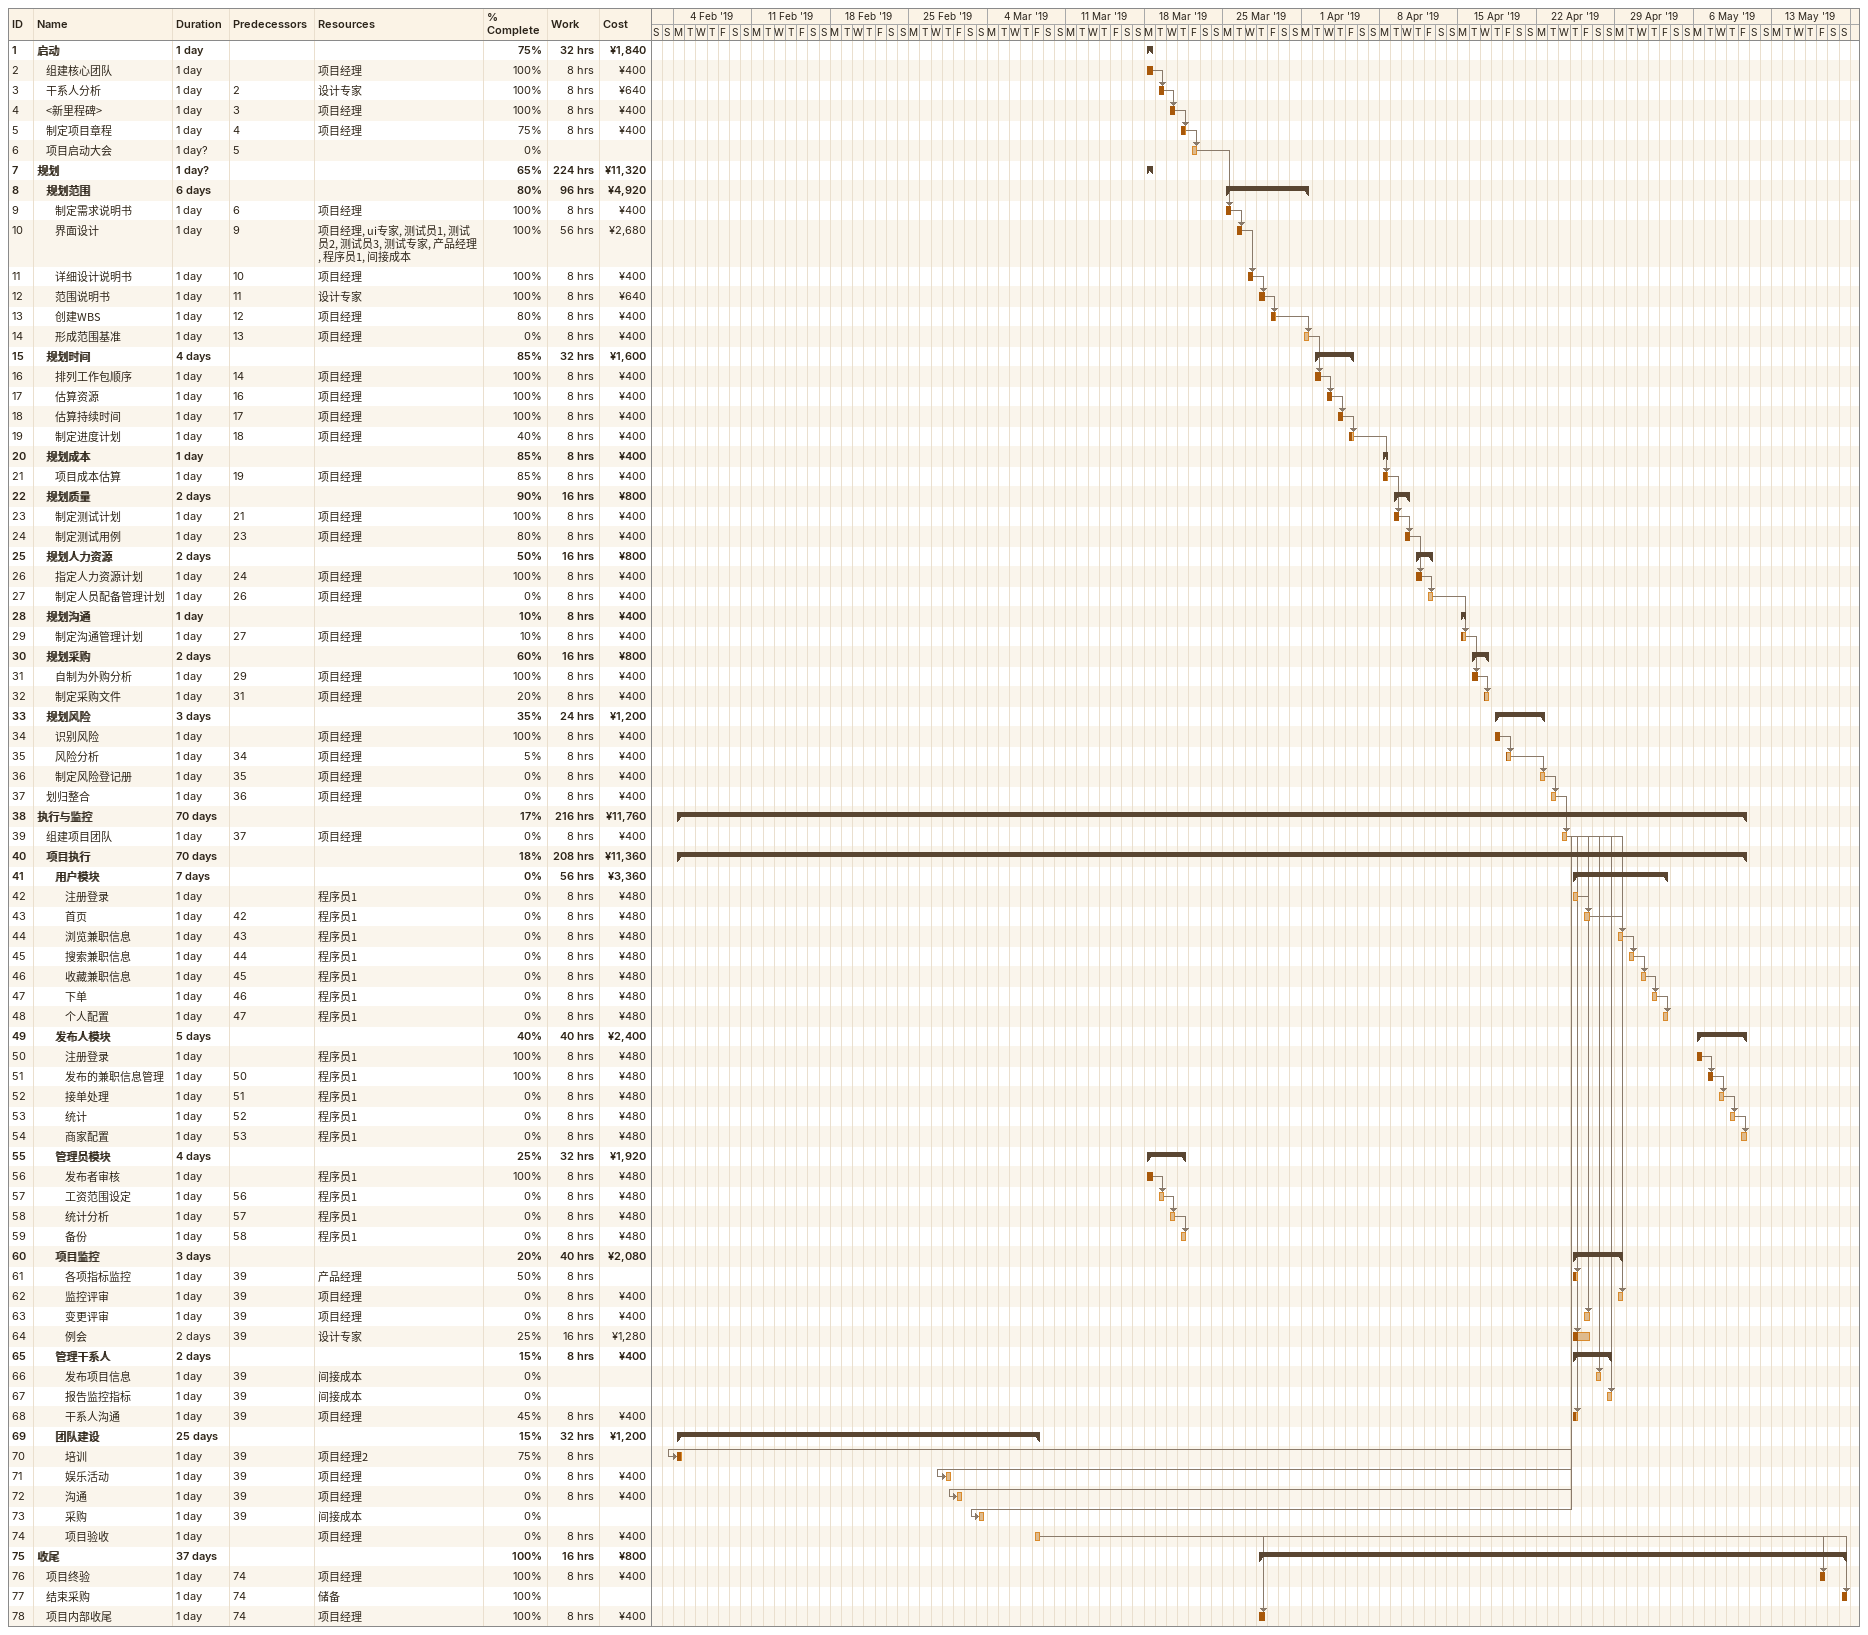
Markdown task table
| ID | Level | Task | Duration | Start | Finish | Predecessors | Resources | % complete | Work (h) | Cost (¥) |
|---|---|---|---|---|---|---|---|---|---|---|
| 1 | 1 | **启动** | 1d | 2019-03-18 | 2019-03-18 |  |  | 75 | 32 | 1840 |
| 2 | 2 | 组建核心团队 | 1d | 2019-03-18 | 2019-03-18 |  | 项目经理 | 100 | 8 | 400 |
| 3 | 2 | 干系人分析 | 1d | 2019-03-19 | 2019-03-19 | 2 | 设计专家 | 100 | 8 | 640 |
| 4 | 2 | <新里程碑> | 1d | 2019-03-20 | 2019-03-20 | 3 | 项目经理 | 100 | 8 | 400 |
| 5 | 2 | 制定项目章程 | 1d | 2019-03-21 | 2019-03-21 | 4 | 项目经理 | 75 | 8 | 400 |
| 6 | 2 | 项目启动大会 | 1d? | 2019-03-22 | 2019-03-22 | 5 |  | 0 |  |  |
| 7 | 1 | **规划** | 1d? | 2019-03-18 | 2019-03-18 |  |  | 65 | 224 | 11320 |
| 8 | 2 | **规划范围** | 6d | 2019-03-25 | 2019-04-01 |  |  | 80 | 96 | 4920 |
| 9 | 3 | 制定需求说明书 | 1d | 2019-03-25 | 2019-03-25 | 6 | 项目经理 | 100 | 8 | 400 |
| 10 | 3 | 界面设计 | 1d | 2019-03-26 | 2019-03-26 | 9 | 项目经理, ui专家, 测试员1, 测试员2, 测试员3, 测试专家, 产品经理, 程序员1, 间接成本 | 100 | 56 | 2680 |
| 11 | 3 | 详细设计说明书 | 1d | 2019-03-27 | 2019-03-27 | 10 | 项目经理 | 100 | 8 | 400 |
| 12 | 3 | 范围说明书 | 1d | 2019-03-28 | 2019-03-28 | 11 | 设计专家 | 100 | 8 | 640 |
| 13 | 3 | 创建WBS | 1d | 2019-03-29 | 2019-03-29 | 12 | 项目经理 | 80 | 8 | 400 |
| 14 | 3 | 形成范围基准 | 1d | 2019-04-01 | 2019-04-01 | 13 | 项目经理 | 0 | 8 | 400 |
| 15 | 2 | **规划时间** | 4d | 2019-04-02 | 2019-04-05 |  |  | 85 | 32 | 1600 |
| 16 | 3 | 排列工作包顺序 | 1d | 2019-04-02 | 2019-04-02 | 14 | 项目经理 | 100 | 8 | 400 |
| 17 | 3 | 估算资源 | 1d | 2019-04-03 | 2019-04-03 | 16 | 项目经理 | 100 | 8 | 400 |
| 18 | 3 | 估算持续时间 | 1d | 2019-04-04 | 2019-04-04 | 17 | 项目经理 | 100 | 8 | 400 |
| 19 | 3 | 制定进度计划 | 1d | 2019-04-05 | 2019-04-05 | 18 | 项目经理 | 40 | 8 | 400 |
| 20 | 2 | **规划成本** | 1d | 2019-04-08 | 2019-04-08 |  |  | 85 | 8 | 400 |
| 21 | 3 | 项目成本估算 | 1d | 2019-04-08 | 2019-04-08 | 19 | 项目经理 | 85 | 8 | 400 |
| 22 | 2 | **规划质量** | 2d | 2019-04-09 | 2019-04-10 |  |  | 90 | 16 | 800 |
| 23 | 3 | 制定测试计划 | 1d | 2019-04-09 | 2019-04-09 | 21 | 项目经理 | 100 | 8 | 400 |
| 24 | 3 | 制定测试用例 | 1d | 2019-04-10 | 2019-04-10 | 23 | 项目经理 | 80 | 8 | 400 |
| 25 | 2 | **规划人力资源** | 2d | 2019-04-11 | 2019-04-12 |  |  | 50 | 16 | 800 |
| 26 | 3 | 指定人力资源计划 | 1d | 2019-04-11 | 2019-04-11 | 24 | 项目经理 | 100 | 8 | 400 |
| 27 | 3 | 制定人员配备管理计划 | 1d | 2019-04-12 | 2019-04-12 | 26 | 项目经理 | 0 | 8 | 400 |
| 28 | 2 | **规划沟通** | 1d | 2019-04-15 | 2019-04-15 |  |  | 10 | 8 | 400 |
| 29 | 3 | 制定沟通管理计划 | 1d | 2019-04-15 | 2019-04-15 | 27 | 项目经理 | 10 | 8 | 400 |
| 30 | 2 | **规划采购** | 2d | 2019-04-16 | 2019-04-17 |  |  | 60 | 16 | 800 |
| 31 | 3 | 自制为外购分析 | 1d | 2019-04-16 | 2019-04-16 | 29 | 项目经理 | 100 | 8 | 400 |
| 32 | 3 | 制定采购文件 | 1d | 2019-04-17 | 2019-04-17 | 31 | 项目经理 | 20 | 8 | 400 |
| 33 | 2 | **规划风险** | 3d | 2019-04-18 | 2019-04-22 |  |  | 35 | 24 | 1200 |
| 34 | 3 | 识别风险 | 1d | 2019-04-18 | 2019-04-18 |  | 项目经理 | 100 | 8 | 400 |
| 35 | 3 | 风险分析 | 1d | 2019-04-19 | 2019-04-19 | 34 | 项目经理 | 5 | 8 | 400 |
| 36 | 3 | 制定风险登记册 | 1d | 2019-04-22 | 2019-04-22 | 35 | 项目经理 | 0 | 8 | 400 |
| 37 | 2 | 划归整合 | 1d | 2019-04-23 | 2019-04-23 | 36 | 项目经理 | 0 | 8 | 400 |
| 38 | 1 | **执行与监控** | 70d | 2019-02-04 | 2019-05-10 |  |  | 17 | 216 | 11760 |
| 39 | 2 | 组建项目团队 | 1d | 2019-04-24 | 2019-04-24 | 37 | 项目经理 | 0 | 8 | 400 |
| 40 | 2 | **项目执行** | 70d | 2019-02-04 | 2019-05-10 |  |  | 18 | 208 | 11360 |
| 41 | 3 | **用户模块** | 7d | 2019-04-25 | 2019-05-03 |  |  | 0 | 56 | 3360 |
| 42 | 4 | 注册登录 | 1d | 2019-04-25 | 2019-04-25 |  | 程序员1 | 0 | 8 | 480 |
| 43 | 4 | 首页 | 1d | 2019-04-26 | 2019-04-26 | 42 | 程序员1 | 0 | 8 | 480 |
| 44 | 4 | 浏览兼职信息 | 1d | 2019-04-29 | 2019-04-29 | 43 | 程序员1 | 0 | 8 | 480 |
| 45 | 4 | 搜索兼职信息 | 1d | 2019-04-30 | 2019-04-30 | 44 | 程序员1 | 0 | 8 | 480 |
| 46 | 4 | 收藏兼职信息 | 1d | 2019-05-01 | 2019-05-01 | 45 | 程序员1 | 0 | 8 | 480 |
| 47 | 4 | 下单 | 1d | 2019-05-02 | 2019-05-02 | 46 | 程序员1 | 0 | 8 | 480 |
| 48 | 4 | 个人配置 | 1d | 2019-05-03 | 2019-05-03 | 47 | 程序员1 | 0 | 8 | 480 |
| 49 | 3 | **发布人模块** | 5d | 2019-05-06 | 2019-05-10 |  |  | 40 | 40 | 2400 |
| 50 | 4 | 注册登录 | 1d | 2019-05-06 | 2019-05-06 |  | 程序员1 | 100 | 8 | 480 |
| 51 | 4 | 发布的兼职信息管理 | 1d | 2019-05-07 | 2019-05-07 | 50 | 程序员1 | 100 | 8 | 480 |
| 52 | 4 | 接单处理 | 1d | 2019-05-08 | 2019-05-08 | 51 | 程序员1 | 0 | 8 | 480 |
| 53 | 4 | 统计 | 1d | 2019-05-09 | 2019-05-09 | 52 | 程序员1 | 0 | 8 | 480 |
| 54 | 4 | 商家配置 | 1d | 2019-05-10 | 2019-05-10 | 53 | 程序员1 | 0 | 8 | 480 |
| 55 | 3 | **管理员模块** | 4d | 2019-03-18 | 2019-03-21 |  |  | 25 | 32 | 1920 |
| 56 | 4 | 发布者审核 | 1d | 2019-03-18 | 2019-03-18 |  | 程序员1 | 100 | 8 | 480 |
| 57 | 4 | 工资范围设定 | 1d | 2019-03-19 | 2019-03-19 | 56 | 程序员1 | 0 | 8 | 480 |
| 58 | 4 | 统计分析 | 1d | 2019-03-20 | 2019-03-20 | 57 | 程序员1 | 0 | 8 | 480 |
| 59 | 4 | 备份 | 1d | 2019-03-21 | 2019-03-21 | 58 | 程序员1 | 0 | 8 | 480 |
| 60 | 3 | **项目监控** | 3d | 2019-04-25 | 2019-04-29 |  |  | 20 | 40 | 2080 |
| 61 | 4 | 各项指标监控 | 1d | 2019-04-25 | 2019-04-25 | 39 | 产品经理 | 50 | 8 |  |
| 62 | 4 | 监控评审 | 1d | 2019-04-29 | 2019-04-29 | 39 | 项目经理 | 0 | 8 | 400 |
| 63 | 4 | 变更评审 | 1d | 2019-04-26 | 2019-04-26 | 39 | 项目经理 | 0 | 8 | 400 |
| 64 | 4 | 例会 | 2d | 2019-04-25 | 2019-04-26 | 39 | 设计专家 | 25 | 16 | 1280 |
| 65 | 3 | **管理干系人** | 2d | 2019-04-25 | 2019-04-28 |  |  | 15 | 8 | 400 |
| 66 | 4 | 发布项目信息 | 1d | 2019-04-27 | 2019-04-27 | 39 | 间接成本 | 0 |  |  |
| 67 | 4 | 报告监控指标 | 1d | 2019-04-28 | 2019-04-28 | 39 | 间接成本 | 0 |  |  |
| 68 | 4 | 干系人沟通 | 1d | 2019-04-25 | 2019-04-25 | 39 | 项目经理 | 45 | 8 | 400 |
| 69 | 3 | **团队建设** | 25d | 2019-02-04 | 2019-03-08 |  |  | 15 | 32 | 1200 |
| 70 | 4 | 培训 | 1d | 2019-02-04 | 2019-02-04 | 39 | 项目经理2 | 75 | 8 |  |
| 71 | 4 | 娱乐活动 | 1d | 2019-02-28 | 2019-02-28 | 39 | 项目经理 | 0 | 8 | 400 |
| 72 | 4 | 沟通 | 1d | 2019-03-01 | 2019-03-01 | 39 | 项目经理 | 0 | 8 | 400 |
| 73 | 4 | 采购 | 1d | 2019-03-03 | 2019-03-03 | 39 | 间接成本 | 0 |  |  |
| 74 | 4 | 项目验收 | 1d | 2019-03-08 | 2019-03-08 |  | 项目经理 | 0 | 8 | 400 |
| 75 | 1 | **收尾** | 37d | 2019-03-28 | 2019-05-19 |  |  | 100 | 16 | 800 |
| 76 | 2 | 项目终验 | 1d | 2019-05-17 | 2019-05-17 | 74 | 项目经理 | 100 | 8 | 400 |
| 77 | 2 | 结束采购 | 1d | 2019-05-19 | 2019-05-19 | 74 | 储备 | 100 |  |  |
| 78 | 2 | 项目内部收尾 | 1d | 2019-03-28 | 2019-03-28 | 74 | 项目经理 | 100 | 8 | 400 |
